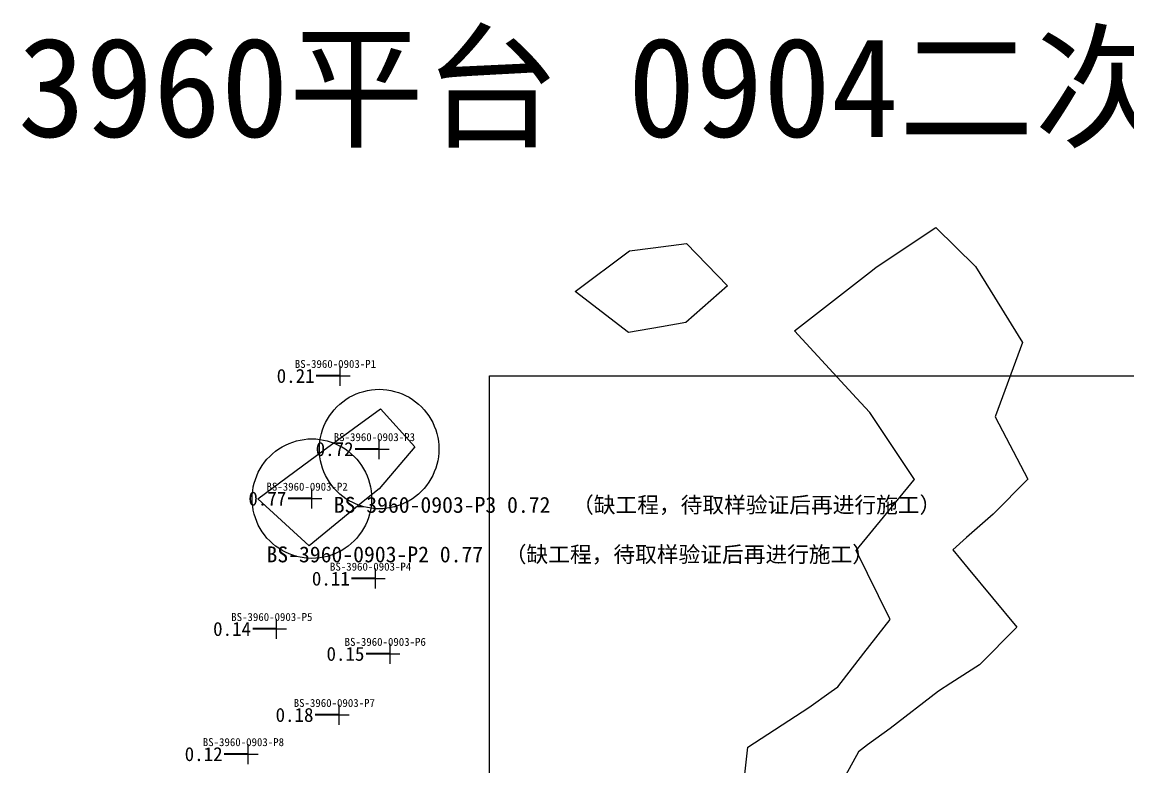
# Model space of a CAD drawing. Header units: metres. Extents: x 469944 to 470119, y 4349678 to 4349777.
# Drawn here: x 470028.2 to 470083.7, y 4349739.2 to 4349776.6 of the extents above; entities that cross this region are included whole.
import ezdxf

# ---------------------------------------------------------------- set-up
doc = ezdxf.new("R2010")
doc.units = ezdxf.units.M
for name, color, linetype in [('点', 7, 'Continuous'), ('综合图_历史矿块', 7, 'Continuous'), ('缺工程待取样', 7, 'Continuous'), ('钻孔', 7, 'Continuous')]:
    doc.layers.add(name, color=color, linetype=linetype)
doc.styles.add('CN_TTF', font='simsunb.ttf')
picture_1 = doc.add_image_def('image1.png', size_in_pixel=(1052, 617))

msp = doc.modelspace()

# ---------------------------------------------------------------- linework, layer by layer
at = {"layer": '点', "color": 138, "true_color": 0x004c4c}
for p, q in [((470044.156, 4349758.377), (470044.156, 4349759.377)), ((470043.656, 4349758.877), (470044.656, 4349758.877)), ((470046.114, 4349754.703), (470046.114, 4349755.703)), ((470045.614, 4349755.203), (470046.614, 4349755.203)), ((470042.734, 4349752.215), (470042.734, 4349753.215)), ((470042.234, 4349752.715), (470043.234, 4349752.715)), ((470045.923, 4349748.199), (470045.923, 4349749.199)), ((470045.423, 4349748.699), (470046.423, 4349748.699)), ((470040.461, 4349746.171), (470041.461, 4349746.171)), ((470040.961, 4349745.671), (470040.961, 4349746.671)), ((470046.659, 4349744.422), (470046.659, 4349745.422)), ((470046.159, 4349744.922), (470047.159, 4349744.922)), ((470044.1, 4349741.356), (470044.1, 4349742.356)), ((470043.6, 4349741.856), (470044.6, 4349741.856)), ((470039.533, 4349739.388), (470039.533, 4349740.388)), ((470039.033, 4349739.888), (470040.033, 4349739.888))]:
    msp.add_line(p, q, dxfattribs=at)
at = {"layer": '综合图_历史矿块', "color": 9}
msp.add_lwpolyline([(470064.29, 4349737.066), (470064.645, 4349740.239), (470067.704, 4349742.233), (470068.817, 4349743.023), (470069.154, 4349743.263), (470070.472, 4349744.954), (470071.79, 4349746.645), (470071.77, 4349746.684), (470070.087, 4349750.109), (470072.986, 4349753.649), (470073.011, 4349753.679), (470070.76, 4349757.041), (470070.106, 4349757.751), (470066.989, 4349761.139), (470070.908, 4349764.19), (470071.091, 4349764.333), (470074.079, 4349766.329), (470076.078, 4349764.363), (470076.078, 4349764.363), (470076.809, 4349763.185), (470078.436, 4349760.56), (470077.085, 4349756.865), (470077.069, 4349756.82), (470078.706, 4349753.693), (470076.96, 4349751.938), (470075.632, 4349750.764), (470074.936, 4349750.149), (470075.712, 4349749.213), (470078.15, 4349746.267), (470076.274, 4349744.365), (470074.841, 4349743.452), (470074.216, 4349743.054), (470071.793, 4349741.178), (470070.658, 4349740.348), (470070.195, 4349740.009), (470068.335, 4349736.613)], dxfattribs=at)
for points in [[(470063.616, 4349763.404), (470061.52, 4349761.557), (470060.297, 4349761.341), (470058.644, 4349761.051), (470055.963, 4349763.107), (470058.686, 4349765.16), (470059.875, 4349765.313), (470061.562, 4349765.53), (470063.616, 4349763.404)], [(470047.9, 4349755.313), (470046.114, 4349753.214), (470045.4, 4349752.633), (470042.59, 4349750.344), (470040.019, 4349752.71), (470043.351, 4349755.163), (470043.473, 4349755.252), (470046.186, 4349757.226), (470047.9, 4349755.313)]]:
    msp.add_lwpolyline(points, close=True, dxfattribs=at)
at = {"layer": '缺工程待取样', "color": 6}
for points in [[(470049.114, 4349755.203), (470049.108, 4349755.007), (470049.088, 4349754.811), (470049.056, 4349754.618), (470049.012, 4349754.427), (470048.955, 4349754.239), (470048.886, 4349754.055), (470048.805, 4349753.876), (470048.712, 4349753.703), (470048.608, 4349753.536), (470048.494, 4349753.377), (470048.37, 4349753.225), (470048.235, 4349753.082), (470048.092, 4349752.947), (470047.94, 4349752.823), (470047.781, 4349752.709), (470047.614, 4349752.605), (470047.441, 4349752.512), (470047.262, 4349752.431), (470047.078, 4349752.362), (470046.89, 4349752.305), (470046.699, 4349752.261), (470046.506, 4349752.229), (470046.31, 4349752.209), (470046.114, 4349752.203), (470045.918, 4349752.209), (470045.722, 4349752.229), (470045.529, 4349752.261), (470045.338, 4349752.305), (470045.15, 4349752.362), (470044.966, 4349752.431), (470044.787, 4349752.512), (470044.614, 4349752.605), (470044.447, 4349752.709), (470044.288, 4349752.823), (470044.136, 4349752.947), (470043.993, 4349753.082), (470043.858, 4349753.225), (470043.734, 4349753.377), (470043.62, 4349753.536), (470043.516, 4349753.703), (470043.423, 4349753.876), (470043.342, 4349754.055), (470043.273, 4349754.239), (470043.216, 4349754.427), (470043.172, 4349754.618), (470043.14, 4349754.811), (470043.12, 4349755.007), (470043.114, 4349755.203), (470043.12, 4349755.399), (470043.14, 4349755.595), (470043.172, 4349755.788), (470043.216, 4349755.979), (470043.273, 4349756.167), (470043.342, 4349756.351), (470043.423, 4349756.53), (470043.516, 4349756.703), (470043.62, 4349756.87), (470043.734, 4349757.029), (470043.858, 4349757.181), (470043.993, 4349757.324), (470044.136, 4349757.459), (470044.288, 4349757.583), (470044.447, 4349757.697), (470044.614, 4349757.801), (470044.787, 4349757.894), (470044.966, 4349757.975), (470045.15, 4349758.044), (470045.338, 4349758.101), (470045.529, 4349758.145), (470045.722, 4349758.177), (470045.918, 4349758.197), (470046.114, 4349758.203), (470046.31, 4349758.197), (470046.506, 4349758.177), (470046.699, 4349758.145), (470046.89, 4349758.101), (470047.078, 4349758.044), (470047.262, 4349757.975), (470047.441, 4349757.894), (470047.614, 4349757.801), (470047.781, 4349757.697), (470047.94, 4349757.583), (470048.092, 4349757.459), (470048.235, 4349757.324), (470048.37, 4349757.181), (470048.494, 4349757.029), (470048.608, 4349756.87), (470048.712, 4349756.703), (470048.805, 4349756.53), (470048.886, 4349756.351), (470048.955, 4349756.167), (470049.012, 4349755.979), (470049.056, 4349755.788), (470049.088, 4349755.595), (470049.108, 4349755.399), (470049.114, 4349755.203)], [(470045.734, 4349752.715), (470045.728, 4349752.519), (470045.708, 4349752.323), (470045.676, 4349752.13), (470045.632, 4349751.939), (470045.575, 4349751.751), (470045.506, 4349751.567), (470045.425, 4349751.388), (470045.332, 4349751.215), (470045.228, 4349751.048), (470045.114, 4349750.889), (470044.99, 4349750.737), (470044.855, 4349750.594), (470044.712, 4349750.459), (470044.56, 4349750.335), (470044.401, 4349750.221), (470044.234, 4349750.117), (470044.061, 4349750.024), (470043.882, 4349749.943), (470043.698, 4349749.874), (470043.51, 4349749.817), (470043.319, 4349749.773), (470043.126, 4349749.741), (470042.93, 4349749.721), (470042.734, 4349749.715), (470042.538, 4349749.721), (470042.342, 4349749.741), (470042.149, 4349749.773), (470041.958, 4349749.817), (470041.77, 4349749.874), (470041.586, 4349749.943), (470041.407, 4349750.024), (470041.234, 4349750.117), (470041.067, 4349750.221), (470040.908, 4349750.335), (470040.756, 4349750.459), (470040.613, 4349750.594), (470040.478, 4349750.737), (470040.354, 4349750.889), (470040.24, 4349751.048), (470040.136, 4349751.215), (470040.043, 4349751.388), (470039.962, 4349751.567), (470039.893, 4349751.751), (470039.836, 4349751.939), (470039.792, 4349752.13), (470039.76, 4349752.323), (470039.74, 4349752.519), (470039.734, 4349752.715), (470039.74, 4349752.911), (470039.76, 4349753.107), (470039.792, 4349753.3), (470039.836, 4349753.491), (470039.893, 4349753.679), (470039.962, 4349753.863), (470040.043, 4349754.042), (470040.136, 4349754.215), (470040.24, 4349754.382), (470040.354, 4349754.541), (470040.478, 4349754.693), (470040.613, 4349754.836), (470040.756, 4349754.971), (470040.908, 4349755.095), (470041.067, 4349755.209), (470041.234, 4349755.313), (470041.407, 4349755.406), (470041.586, 4349755.487), (470041.77, 4349755.556), (470041.958, 4349755.613), (470042.149, 4349755.657), (470042.342, 4349755.689), (470042.538, 4349755.709), (470042.734, 4349755.715), (470042.93, 4349755.709), (470043.126, 4349755.689), (470043.319, 4349755.657), (470043.51, 4349755.613), (470043.698, 4349755.556), (470043.882, 4349755.487), (470044.061, 4349755.406), (470044.234, 4349755.313), (470044.401, 4349755.209), (470044.56, 4349755.095), (470044.712, 4349754.971), (470044.855, 4349754.836), (470044.99, 4349754.693), (470045.114, 4349754.541), (470045.228, 4349754.382), (470045.332, 4349754.215), (470045.425, 4349754.042), (470045.506, 4349753.863), (470045.575, 4349753.679), (470045.632, 4349753.491), (470045.676, 4349753.3), (470045.708, 4349753.107), (470045.728, 4349752.911), (470045.734, 4349752.715)]]:
    msp.add_lwpolyline(points, close=True, dxfattribs=at)
at = {"layer": '钻孔', "color": 8, "lineweight": 35}
for p, q in [((470044.156, 4349758.877), (470042.956, 4349758.877)), ((470045.923, 4349748.699), (470044.723, 4349748.699)), ((470040.961, 4349746.171), (470039.761, 4349746.171)), ((470046.659, 4349744.922), (470045.459, 4349744.922)), ((470044.1, 4349741.856), (470042.9, 4349741.856)), ((470039.533, 4349739.888), (470038.333, 4349739.888))]:
    msp.add_line(p, q, dxfattribs=at)
at = {"layer": '钻孔', "color": 4, "lineweight": 35}
for p, q in [((470046.114, 4349755.203), (470044.914, 4349755.203)), ((470042.734, 4349752.715), (470041.534, 4349752.715))]:
    msp.add_line(p, q, dxfattribs=at)

# ---------------------------------------------------------------- texts
at = {"color": 7, "style": 'CN_TTF'}
msp.add_text('3960平台 0904二次圈矿矿块图', height=5, dxfattribs=at).set_placement((470027.957, 4349770.877))
at = {"layer": '缺工程待取样', "color": 6, "style": 'CN_TTF'}
for s, p in [('BS-3960-0903-P3 0.72  （缺工程，待取样验证后再进行施工）', (470043.834, 4349752.003)), ('BS-3960-0903-P2 0.77  （缺工程，待取样验证后再进行施工）', (470040.454, 4349749.515))]:
    msp.add_text(s, height=0.8, dxfattribs=at).set_placement(p)
at = {"layer": '钻孔', "color": 138, "true_color": 0x004c4c, "style": 'CN_TTF'}
for s, p in [('BS-3960-0903-P1', (470041.876, 4349759.277)), ('BS-3960-0903-P3', (470043.834, 4349755.603)), ('BS-3960-0903-P2', (470040.454, 4349753.115)), ('BS-3960-0903-P4', (470043.643, 4349749.099)), ('BS-3960-0903-P5', (470038.681, 4349746.571)), ('BS-3960-0903-P6', (470044.379, 4349745.322)), ('BS-3960-0903-P7', (470041.82, 4349742.256)), ('BS-3960-0903-P8', (470037.253, 4349740.288))]:
    msp.add_text(s, height=0.4, dxfattribs=at).set_placement(p)
at = {"layer": '钻孔', "color": 8, "style": 'CN_TTF'}
for s, p in [('0.21', (470040.966, 4349758.527)), ('0.11', (470042.733, 4349748.349)), ('0.14', (470037.771, 4349745.821)), ('0.15', (470043.469, 4349744.572)), ('0.18', (470040.91, 4349741.506)), ('0.12', (470036.343, 4349739.538))]:
    msp.add_text(s, height=0.7, dxfattribs=at).set_placement(p)
at = {"layer": '钻孔', "color": 4, "style": 'CN_TTF'}
for s, p in [('0.72', (470042.924, 4349754.853)), ('0.77', (470039.544, 4349752.365))]:
    msp.add_text(s, height=0.7, dxfattribs=at).set_placement(p)

# ---------------------------------------------------------------- pictures from other files: only their frames are drawn
image = msp.add_image(picture_1, insert=(470051.659, 4349735.417), size_in_units=(40, 23.46))

doc.saveas('drawing.dxf')
